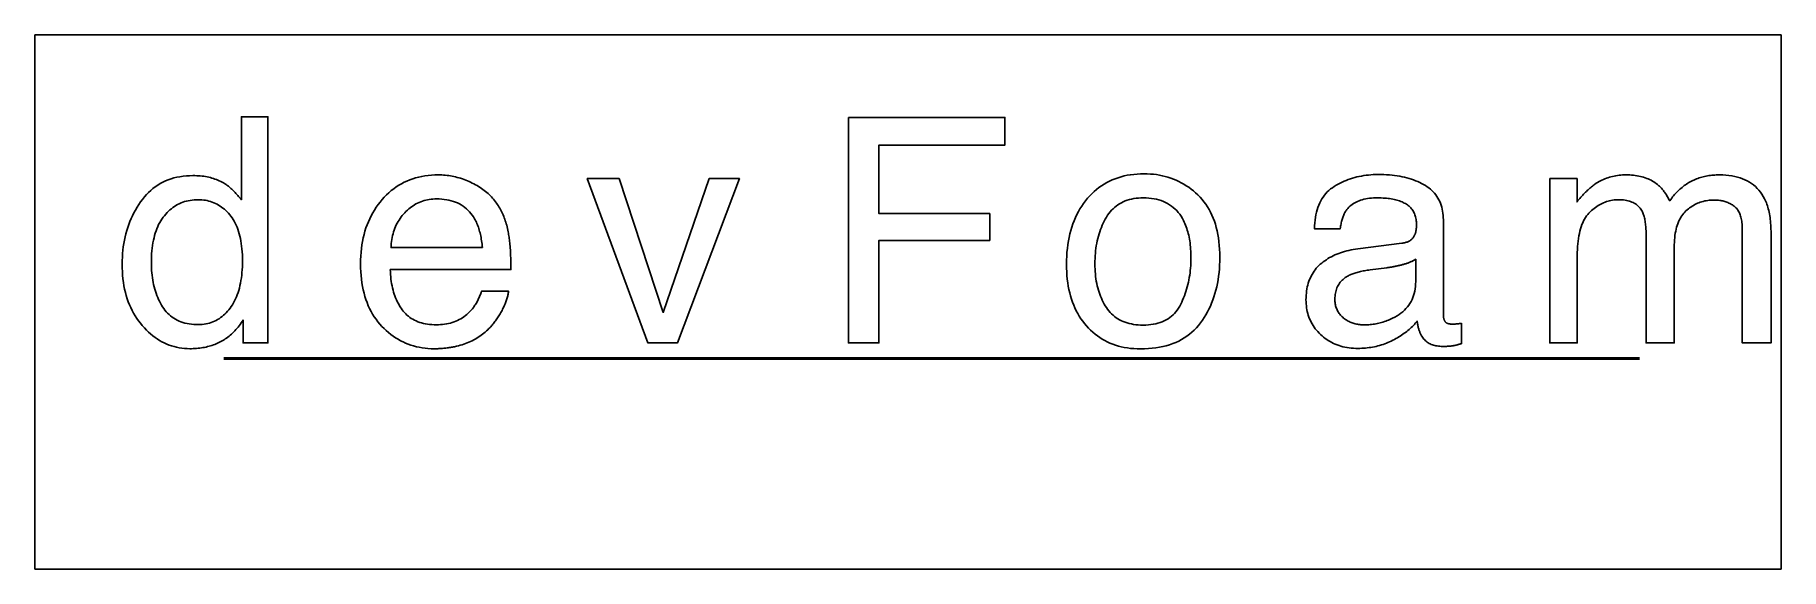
# Model space of a CAD drawing. Header units: metres. Extents: x 25 to 580, y 25 to 195.
import ezdxf

# ---------------------------------------------------------------- set-up
doc = ezdxf.new("R2010")
doc.units = ezdxf.units.M

msp = doc.modelspace()

# ---------------------------------------------------------------- linework, layer by layer
at = {"lineweight": 50}
for p, q in [((85, 92), (160, 92)), ((160, 92), (235, 92)), ((235, 92), (310, 92)), ((310, 92), (385, 92)), ((385, 92), (460, 92)), ((460, 92), (535, 92))]:
    msp.add_line(p, q, dxfattribs=at)
for points in [[(25, 25), (580, 25), (580, 195), (25, 195), (25, 25)], [(85.3, 147.68), (85.54, 147.52), (85.78, 147.36), (86.02, 147.19), (86.27, 147), (86.51, 146.81), (86.77, 146.6), (87.02, 146.38), (87.28, 146.15), (87.54, 145.91), (87.81, 145.66), (88.07, 145.4), (88.34, 145.13), (88.62, 144.84), (88.9, 144.55), (89.18, 144.24), (89.46, 143.93), (89.75, 143.6), (90.04, 143.26), (90.33, 142.91), (90.62, 142.55), (90.62, 168.96), (99.07, 168.96), (99.07, 96.99), (91.16, 96.99), (91.16, 104.27), (90.85, 103.79), (90.54, 103.33), (90.21, 102.88), (89.89, 102.44), (89.55, 102.02), (89.22, 101.61), (88.87, 101.21), (88.52, 100.83), (88.17, 100.46), (87.81, 100.1), (87.44, 99.76), (87.07, 99.43), (86.69, 99.12), (86.31, 98.82), (85.92, 98.53), (85.52, 98.25), (85.12, 97.99), (84.72, 97.74), (84.3, 97.51), (83.89, 97.29), (83.46, 97.08), (83.03, 96.88), (82.6, 96.69), (82.16, 96.51), (81.71, 96.35), (81.26, 96.19), (80.8, 96.04), (80.33, 95.91), (79.86, 95.79), (79.38, 95.67), (78.9, 95.57), (78.41, 95.48), (77.91, 95.4), (77.41, 95.33), (76.9, 95.27), (76.39, 95.22), (75.87, 95.19), (75.34, 95.16), (74.81, 95.14), (74.27, 95.14), (73.4, 95.16), (72.54, 95.21), (71.7, 95.3), (70.87, 95.43), (70.04, 95.6), (69.23, 95.8), (68.44, 96.04), (67.65, 96.31), (66.88, 96.62), (66.11, 96.97), (65.36, 97.36), (64.62, 97.78), (63.9, 98.24), (63.18, 98.74), (62.48, 99.27), (61.78, 99.84), (61.1, 100.45), (60.43, 101.09), (59.78, 101.77), (59.13, 102.49), (58.51, 103.23), (57.92, 104), (57.36, 104.8), (56.83, 105.62), (56.33, 106.46), (55.87, 107.33), (55.44, 108.22), (55.04, 109.14), (54.67, 110.08), (54.33, 111.05), (54.03, 112.04), (53.76, 113.05), (53.52, 114.09), (53.31, 115.15), (53.13, 116.24), (52.99, 117.35), (52.88, 118.49), (52.8, 119.65), (52.75, 120.83), (52.73, 122.04), (52.75, 123.18), (52.79, 124.3), (52.87, 125.4), (52.97, 126.49), (53.1, 127.56), (53.26, 128.62), (53.45, 129.67), (53.67, 130.69), (53.92, 131.71), (54.19, 132.7), (54.5, 133.69), (54.83, 134.65), (55.2, 135.61), (55.59, 136.54), (56.02, 137.46), (56.47, 138.37), (56.95, 139.26), (57.46, 140.14), (58, 141), (58.57, 141.84), (59.17, 142.66), (59.79, 143.43), (60.43, 144.16), (61.1, 144.86), (61.8, 145.5), (62.52, 146.11), (63.27, 146.68), (64.04, 147.2), (64.83, 147.68), (65.66, 148.12), (66.5, 148.52), (67.37, 148.88), (68.27, 149.19), (69.19, 149.46), (70.14, 149.69), (71.11, 149.88), (72.1, 150.03), (73.13, 150.13), (74.17, 150.19), (75.24, 150.21), (75.84, 150.21), (76.43, 150.19), (77, 150.16), (77.57, 150.11), (78.12, 150.06), (78.67, 149.99), (79.21, 149.9), (79.74, 149.81), (80.25, 149.7), (80.76, 149.58), (81.26, 149.45), (81.75, 149.3), (82.23, 149.14), (82.7, 148.97), (83.15, 148.79), (83.6, 148.59), (84.04, 148.38), (84.47, 148.16), (84.89, 147.92), (85.3, 147.68), (85.3, 147.68)], [(283.54, 168.72), (333.3, 168.72), (333.3, 159.93), (293.26, 159.93), (293.26, 138.15), (328.47, 138.15), (328.47, 129.61), (293.26, 129.61), (293.26, 96.99), (283.54, 96.99), (283.54, 168.72)], [(171.97, 141.08), (172.23, 140.69), (172.48, 140.28), (172.72, 139.87), (172.96, 139.45), (173.18, 139.02), (173.4, 138.59), (173.6, 138.15), (173.8, 137.71), (173.99, 137.26), (174.17, 136.8), (174.34, 136.33), (174.5, 135.86), (174.66, 135.39), (174.8, 134.9), (174.94, 134.41), (175.07, 133.91), (175.19, 133.41), (175.29, 132.9), (175.4, 132.38), (175.49, 131.86), (175.56, 131.48), (175.64, 131.09), (175.71, 130.67), (175.77, 130.24), (175.83, 129.78), (175.89, 129.3), (175.94, 128.8), (175.99, 128.28), (176.03, 127.73), (176.07, 127.17), (176.11, 126.58), (176.14, 125.97), (176.17, 125.34), (176.2, 124.69), (176.22, 124.02), (176.24, 123.32), (176.25, 122.61), (176.26, 121.87), (176.27, 121.11), (176.27, 120.33), (137.94, 120.33), (137.97, 119.54), (138.02, 118.77), (138.09, 118.02), (138.17, 117.27), (138.27, 116.55), (138.38, 115.84), (138.51, 115.15), (138.66, 114.47), (138.82, 113.81), (139, 113.16), (139.2, 112.53), (139.41, 111.92), (139.64, 111.32), (139.88, 110.73), (140.15, 110.17), (140.42, 109.61), (140.72, 109.08), (141.03, 108.56), (141.36, 108.05), (141.7, 107.56), (142.06, 107.09), (142.44, 106.65), (142.84, 106.23), (143.26, 105.83), (143.7, 105.46), (144.16, 105.11), (144.63, 104.79), (145.13, 104.49), (145.64, 104.21), (146.18, 103.96), (146.73, 103.73), (147.31, 103.52), (147.9, 103.34), (148.51, 103.19), (149.14, 103.05), (149.79, 102.95), (150.46, 102.86), (151.15, 102.8), (151.86, 102.77), (152.59, 102.75), (153.27, 102.77), (153.94, 102.8), (154.59, 102.86), (155.23, 102.94), (155.86, 103.04), (156.47, 103.16), (157.07, 103.31), (157.65, 103.48), (158.22, 103.67), (158.78, 103.89), (159.32, 104.13), (159.85, 104.39), (160.36, 104.67), (160.86, 104.98), (161.35, 105.31), (161.82, 105.66), (162.28, 106.03), (162.73, 106.43), (163.16, 106.85), (163.57, 107.29), (163.81, 107.56), (164.03, 107.83), (164.25, 108.1), (164.46, 108.38), (164.66, 108.67), (164.86, 108.95), (165.05, 109.24), (165.23, 109.54), (165.41, 109.84), (165.58, 110.14), (165.74, 110.45), (165.89, 110.76), (166.04, 111.07), (166.19, 111.39), (166.32, 111.72), (166.45, 112.04), (166.57, 112.38), (166.69, 112.71), (166.79, 113.05), (166.89, 113.4), (175.54, 113.4), (175.5, 113.11), (175.45, 112.82), (175.4, 112.52), (175.34, 112.22), (175.27, 111.92), (175.19, 111.61), (175.1, 111.3), (175.01, 110.99), (174.91, 110.67), (174.8, 110.35), (174.68, 110.03), (174.56, 109.7), (174.42, 109.37), (174.28, 109.04), (174.13, 108.71), (173.97, 108.37), (173.81, 108.02), (173.64, 107.68), (173.46, 107.33), (173.27, 106.98), (173.07, 106.63), (172.88, 106.28), (172.68, 105.94), (172.48, 105.61), (172.27, 105.29), (172.07, 104.97), (171.86, 104.66), (171.65, 104.35), (171.44, 104.05), (171.22, 103.76), (171, 103.47), (170.79, 103.2), (170.56, 102.92), (170.34, 102.66), (170.11, 102.4), (169.88, 102.14), (169.65, 101.89), (169.42, 101.65), (169.18, 101.42), (168.95, 101.19), (168.54, 100.81), (168.13, 100.44), (167.7, 100.08), (167.27, 99.73), (166.82, 99.4), (166.37, 99.08), (165.91, 98.77), (165.44, 98.47), (164.96, 98.19), (164.47, 97.92), (163.96, 97.66), (163.46, 97.42), (162.94, 97.19), (162.41, 96.97), (161.87, 96.76), (161.32, 96.57), (160.76, 96.39), (160.2, 96.22), (159.62, 96.06), (159.03, 95.92), (158.71, 95.84), (158.39, 95.77), (158.06, 95.7), (157.73, 95.64), (157.39, 95.58), (157.05, 95.52), (156.71, 95.47), (156.36, 95.42), (156.01, 95.37), (155.65, 95.33), (155.29, 95.29), (154.93, 95.26), (154.56, 95.23), (154.18, 95.21), (153.81, 95.19), (153.42, 95.17), (153.04, 95.15), (152.65, 95.14), (152.25, 95.14), (151.86, 95.14), (150.89, 95.15), (149.93, 95.21), (148.99, 95.3), (148.07, 95.42), (147.16, 95.58), (146.26, 95.78), (145.38, 96.01), (144.52, 96.27), (143.67, 96.58), (142.83, 96.91), (142.01, 97.29), (141.21, 97.69), (140.42, 98.14), (139.64, 98.62), (138.88, 99.13), (138.14, 99.68), (137.41, 100.27), (136.69, 100.89), (135.99, 101.55), (135.3, 102.24), (134.64, 102.97), (134.01, 103.72), (133.42, 104.5), (132.86, 105.31), (132.33, 106.15), (131.84, 107.02), (131.38, 107.91), (130.96, 108.83), (130.57, 109.79), (130.21, 110.77), (129.89, 111.78), (129.6, 112.81), (129.35, 113.88), (129.13, 114.97), (128.94, 116.1), (128.79, 117.25), (128.67, 118.43), (128.58, 119.64), (128.53, 120.87), (128.52, 122.14), (128.53, 123.39), (128.58, 124.61), (128.67, 125.81), (128.79, 126.99), (128.94, 128.14), (129.13, 129.27), (129.35, 130.38), (129.61, 131.46), (129.9, 132.52), (130.22, 133.55), (130.58, 134.56), (130.98, 135.55), (131.4, 136.51), (131.87, 137.45), (132.36, 138.37), (132.89, 139.26), (133.45, 140.13), (134.05, 140.98), (134.69, 141.8), (135.35, 142.6), (136.05, 143.36), (136.76, 144.09), (137.5, 144.78), (138.25, 145.43), (139.03, 146.04), (139.83, 146.61), (140.65, 147.14), (141.49, 147.63), (142.35, 148.08), (143.24, 148.49), (144.14, 148.87), (145.07, 149.2), (146.01, 149.5), (146.98, 149.75), (147.97, 149.97), (148.98, 150.14), (150.01, 150.28), (151.06, 150.38), (152.13, 150.44), (153.22, 150.46), (153.78, 150.45), (154.33, 150.43), (154.88, 150.4), (155.44, 150.35), (155.98, 150.3), (156.53, 150.22), (157.08, 150.14), (157.62, 150.04), (158.16, 149.93), (158.7, 149.81), (159.24, 149.67), (159.78, 149.52), (160.31, 149.36), (160.85, 149.18), (161.38, 148.99), (161.91, 148.79), (162.44, 148.57), (162.97, 148.34), (163.49, 148.1), (164.01, 147.85), (164.53, 147.58), (165.03, 147.31), (165.53, 147.03), (166, 146.74), (166.47, 146.44), (166.92, 146.14), (167.37, 145.83), (167.79, 145.51), (168.21, 145.18), (168.62, 144.85), (169.01, 144.51), (169.39, 144.16), (169.75, 143.8), (170.11, 143.44), (170.45, 143.06), (170.78, 142.68), (171.1, 142.29), (171.4, 141.9), (171.69, 141.5), (171.97, 141.08), (171.97, 141.08)], [(401.61, 124.24), (401.6, 122.98), (401.55, 121.75), (401.47, 120.54), (401.37, 119.36), (401.23, 118.19), (401.06, 117.05), (400.86, 115.92), (400.63, 114.82), (400.37, 113.75), (400.07, 112.69), (399.75, 111.66), (399.4, 110.64), (399.01, 109.65), (398.6, 108.69), (398.15, 107.74), (397.67, 106.82), (397.17, 105.91), (396.63, 105.03), (396.06, 104.18), (395.46, 103.34), (394.83, 102.54), (394.16, 101.77), (393.46, 101.05), (392.73, 100.37), (391.96, 99.73), (391.16, 99.13), (390.32, 98.57), (389.45, 98.06), (388.55, 97.58), (387.61, 97.15), (386.64, 96.76), (385.63, 96.41), (384.59, 96.1), (383.52, 95.83), (382.41, 95.6), (381.27, 95.42), (380.1, 95.27), (378.89, 95.17), (377.64, 95.11), (376.37, 95.09), (375.3, 95.11), (374.25, 95.16), (373.23, 95.25), (372.23, 95.38), (371.25, 95.54), (370.29, 95.74), (369.36, 95.98), (368.45, 96.26), (367.56, 96.57), (366.69, 96.91), (365.84, 97.3), (365.02, 97.72), (364.22, 98.17), (363.44, 98.66), (362.68, 99.19), (361.95, 99.76), (361.23, 100.36), (360.54, 101), (359.87, 101.68), (359.23, 102.39), (358.61, 103.13), (358.02, 103.9), (357.47, 104.69), (356.94, 105.51), (356.45, 106.35), (355.99, 107.22), (355.56, 108.11), (355.17, 109.03), (354.8, 109.97), (354.47, 110.94), (354.17, 111.93), (353.9, 112.95), (353.66, 113.99), (353.45, 115.06), (353.28, 116.15), (353.13, 117.27), (353.02, 118.41), (352.94, 119.58), (352.9, 120.77), (352.88, 121.99), (352.9, 123.3), (352.95, 124.58), (353.03, 125.83), (353.15, 127.05), (353.3, 128.25), (353.48, 129.42), (353.7, 130.56), (353.95, 131.68), (354.24, 132.77), (354.55, 133.83), (354.9, 134.87), (355.29, 135.88), (355.71, 136.86), (356.16, 137.82), (356.64, 138.75), (357.16, 139.65), (357.71, 140.52), (358.3, 141.37), (358.92, 142.19), (359.57, 142.99), (360.25, 143.75), (360.95, 144.47), (361.68, 145.16), (362.43, 145.8), (363.2, 146.41), (364, 146.97), (364.82, 147.5), (365.66, 147.99), (366.52, 148.44), (367.41, 148.85), (368.32, 149.22), (369.25, 149.55), (370.21, 149.84), (371.18, 150.1), (372.19, 150.31), (373.21, 150.49), (374.26, 150.62), (375.33, 150.72), (376.42, 150.78), (377.54, 150.8), (378.54, 150.78), (379.53, 150.73), (380.5, 150.65), (381.46, 150.53), (382.4, 150.38), (383.32, 150.19), (384.23, 149.98), (385.12, 149.72), (386, 149.44), (386.87, 149.12), (387.71, 148.76), (388.54, 148.38), (389.36, 147.95), (390.16, 147.5), (390.94, 147.01), (391.71, 146.49), (392.46, 145.93), (393.2, 145.34), (393.92, 144.72), (394.63, 144.06), (395.31, 143.37), (395.96, 142.65), (396.57, 141.9), (397.14, 141.11), (397.68, 140.3), (398.19, 139.45), (398.66, 138.57), (399.1, 137.66), (399.5, 136.71), (399.87, 135.74), (400.2, 134.73), (400.49, 133.69), (400.76, 132.62), (400.98, 131.52), (401.17, 130.38), (401.33, 129.22), (401.45, 128.02), (401.54, 126.79), (401.59, 125.53), (401.61, 124.24), (401.61, 124.24)], [(459.47, 128.68), (459.77, 128.73), (460.06, 128.78), (460.34, 128.84), (460.6, 128.91), (460.86, 128.99), (461.11, 129.07), (461.35, 129.17), (461.57, 129.28), (461.79, 129.39), (462, 129.51), (462.2, 129.64), (462.38, 129.78), (462.56, 129.93), (462.73, 130.09), (462.89, 130.26), (463.04, 130.43), (463.17, 130.62), (463.3, 130.81), (463.42, 131.01), (463.53, 131.22), (463.58, 131.34), (463.64, 131.47), (463.69, 131.6), (463.74, 131.73), (463.78, 131.87), (463.82, 132.02), (463.86, 132.17), (463.9, 132.32), (463.93, 132.48), (463.96, 132.65), (463.99, 132.82), (464.02, 133), (464.04, 133.18), (464.06, 133.36), (464.07, 133.56), (464.09, 133.75), (464.1, 133.95), (464.11, 134.16), (464.11, 134.37), (464.11, 134.59), (464.1, 135.03), (464.08, 135.46), (464.04, 135.88), (463.98, 136.29), (463.91, 136.68), (463.82, 137.06), (463.72, 137.43), (463.6, 137.79), (463.46, 138.13), (463.31, 138.47), (463.14, 138.79), (462.96, 139.09), (462.76, 139.39), (462.54, 139.67), (462.31, 139.94), (462.06, 140.2), (461.8, 140.45), (461.52, 140.68), (461.22, 140.9), (460.91, 141.11), (460.59, 141.31), (460.25, 141.49), (459.89, 141.67), (459.52, 141.84), (459.14, 141.99), (458.75, 142.14), (458.34, 142.28), (457.91, 142.41), (457.48, 142.52), (457.03, 142.63), (456.56, 142.72), (456.08, 142.81), (455.59, 142.89), (455.08, 142.95), (454.56, 143.01), (454.03, 143.05), (453.48, 143.09), (452.92, 143.11), (452.35, 143.13), (451.76, 143.13), (451.08, 143.13), (450.42, 143.1), (449.78, 143.05), (449.16, 142.99), (448.57, 142.9), (447.99, 142.8), (447.43, 142.68), (446.89, 142.54), (446.37, 142.38), (445.87, 142.21), (445.4, 142.01), (444.94, 141.8), (444.5, 141.57), (444.08, 141.32), (443.68, 141.05), (443.3, 140.76), (442.95, 140.45), (442.61, 140.13), (442.29, 139.79), (441.99, 139.42), (441.83, 139.21), (441.68, 138.99), (441.53, 138.76), (441.39, 138.52), (441.26, 138.27), (441.13, 138.01), (441, 137.74), (440.88, 137.46), (440.77, 137.17), (440.66, 136.87), (440.56, 136.56), (440.46, 136.24), (440.37, 135.91), (440.29, 135.57), (440.21, 135.22), (440.13, 134.86), (440.06, 134.49), (440, 134.11), (439.94, 133.72), (439.89, 133.32), (431.69, 133.32), (431.73, 134.27), (431.8, 135.2), (431.89, 136.09), (432.02, 136.95), (432.17, 137.79), (432.36, 138.59), (432.57, 139.37), (432.81, 140.11), (433.08, 140.83), (433.38, 141.52), (433.71, 142.18), (434.07, 142.8), (434.45, 143.4), (434.87, 143.97), (435.31, 144.51), (435.78, 145.02), (436.28, 145.5), (436.82, 145.96), (437.38, 146.38), (437.96, 146.77), (438.57, 147.14), (439.19, 147.49), (439.82, 147.82), (440.45, 148.13), (441.1, 148.43), (441.76, 148.7), (442.42, 148.96), (443.1, 149.19), (443.78, 149.41), (444.48, 149.61), (445.18, 149.79), (445.89, 149.95), (446.62, 150.09), (447.35, 150.22), (448.09, 150.32), (448.85, 150.41), (449.61, 150.47), (450.38, 150.52), (451.16, 150.55), (451.95, 150.56), (452.87, 150.55), (453.76, 150.52), (454.64, 150.48), (455.51, 150.42), (456.35, 150.34), (457.18, 150.24), (457.99, 150.13), (458.78, 149.99), (459.56, 149.84), (460.31, 149.68), (461.06, 149.49), (461.78, 149.29), (462.49, 149.07), (463.17, 148.83), (463.85, 148.58), (464.5, 148.31), (465.14, 148.02), (465.76, 147.71), (466.36, 147.38), (466.94, 147.04), (467.5, 146.68), (468.03, 146.3), (468.53, 145.9), (469, 145.48), (469.44, 145.04), (469.86, 144.58), (470.24, 144.1), (470.6, 143.6), (470.93, 143.09), (471.23, 142.55), (471.5, 141.99), (471.74, 141.42), (471.96, 140.82), (472.14, 140.21), (472.3, 139.57), (472.43, 138.92), (472.53, 138.24), (472.6, 137.55), (472.64, 136.84), (472.66, 136.1), (472.66, 105.98), (472.66, 105.84), (472.66, 105.71), (472.67, 105.58), (472.68, 105.45), (472.69, 105.33), (472.71, 105.2), (472.73, 105.09), (472.75, 104.97), (472.77, 104.85), (472.8, 104.74), (472.83, 104.64), (472.86, 104.53), (472.89, 104.43), (472.93, 104.33), (472.97, 104.23), (473.02, 104.13), (473.06, 104.04), (473.11, 103.95), (473.16, 103.86), (473.22, 103.78), (473.28, 103.7), (473.34, 103.62), (473.41, 103.55), (473.49, 103.48), (473.58, 103.42), (473.67, 103.36), (473.76, 103.3), (473.87, 103.25), (473.98, 103.2), (474.09, 103.16), (474.21, 103.12), (474.34, 103.08), (474.47, 103.05), (474.61, 103.02), (474.76, 103), (474.91, 102.98), (475.07, 102.97), (475.24, 102.96), (475.41, 102.95), (475.59, 102.95), (475.64, 102.95), (475.7, 102.95), (475.77, 102.95), (475.83, 102.95), (475.89, 102.95), (475.95, 102.96), (476.01, 102.96), (476.08, 102.96), (476.14, 102.96), (476.21, 102.97), (476.27, 102.97), (476.34, 102.98), (476.41, 102.98), (476.48, 102.99), (476.55, 102.99), (476.62, 103), (476.69, 103), (476.76, 103.01), (476.83, 103.02), (476.9, 103.02), (476.98, 103.03), (477.05, 103.04), (477.13, 103.05), (477.2, 103.05), (477.28, 103.06), (477.35, 103.07), (477.43, 103.08), (477.51, 103.09), (477.58, 103.1), (477.66, 103.11), (477.74, 103.13), (477.82, 103.14), (477.9, 103.15), (477.98, 103.16), (478.06, 103.17), (478.14, 103.19), (478.22, 103.2), (478.3, 103.21), (478.38, 103.23), (478.47, 103.24), (478.47, 96.75), (478.26, 96.69), (478.07, 96.64), (477.87, 96.58), (477.69, 96.53), (477.5, 96.48), (477.32, 96.44), (477.15, 96.39), (476.98, 96.35), (476.82, 96.31), (476.66, 96.27), (476.51, 96.24), (476.36, 96.2), (476.21, 96.17), (476.07, 96.14), (475.94, 96.12), (475.81, 96.09), (475.69, 96.07), (475.57, 96.05), (475.45, 96.03), (475.34, 96.02), (475.23, 96), (475.12, 95.99), (475, 95.97), (474.88, 95.96), (474.76, 95.95), (474.63, 95.94), (474.49, 95.93), (474.36, 95.92), (474.22, 95.91), (474.07, 95.91), (473.92, 95.9), (473.77, 95.89), (473.62, 95.89), (473.46, 95.88), (473.29, 95.88), (473.12, 95.88), (472.95, 95.87), (472.78, 95.87), (472.6, 95.87), (472.41, 95.87), (471.96, 95.88), (471.53, 95.9), (471.11, 95.94), (470.7, 96), (470.3, 96.07), (469.91, 96.16), (469.54, 96.26), (469.18, 96.38), (468.83, 96.52), (468.49, 96.67), (468.17, 96.84), (467.86, 97.03), (467.56, 97.23), (467.27, 97.45), (467, 97.68), (466.74, 97.93), (466.49, 98.2), (466.26, 98.48), (466.03, 98.78), (465.82, 99.09), (465.71, 99.27), (465.61, 99.45), (465.51, 99.64), (465.42, 99.83), (465.32, 100.03), (465.23, 100.24), (465.15, 100.46), (465.06, 100.69), (464.98, 100.92), (464.9, 101.15), (464.83, 101.4), (464.76, 101.65), (464.69, 101.91), (464.63, 102.18), (464.57, 102.45), (464.51, 102.73), (464.45, 103.02), (464.4, 103.31), (464.35, 103.62), (464.31, 103.93), (464.03, 103.58), (463.75, 103.23), (463.45, 102.89), (463.14, 102.56), (462.82, 102.23), (462.48, 101.9), (462.14, 101.58), (461.78, 101.26), (461.42, 100.95), (461.04, 100.64), (460.64, 100.34), (460.24, 100.04), (459.83, 99.75), (459.4, 99.46), (458.96, 99.17), (458.51, 98.89), (458.05, 98.62), (457.57, 98.35), (457.09, 98.08), (456.59, 97.82), (456.09, 97.57), (455.58, 97.33), (455.06, 97.1), (454.54, 96.89), (454.01, 96.69), (453.48, 96.5), (452.95, 96.33), (452.4, 96.17), (451.86, 96.02), (451.31, 95.88), (450.75, 95.76), (450.19, 95.65), (449.62, 95.55), (449.05, 95.47), (448.47, 95.4), (447.89, 95.34), (447.3, 95.29), (446.71, 95.26), (446.11, 95.24), (445.51, 95.23), (444.79, 95.25), (444.08, 95.28), (443.39, 95.33), (442.7, 95.41), (442.04, 95.51), (441.38, 95.63), (440.74, 95.78), (440.11, 95.94), (439.5, 96.13), (438.9, 96.34), (438.31, 96.57), (437.74, 96.83), (437.17, 97.1), (436.63, 97.4), (436.09, 97.72), (435.57, 98.06), (435.06, 98.43), (434.57, 98.81), (434.09, 99.22), (433.62, 99.65), (433.17, 100.1), (432.74, 100.56), (432.34, 101.03), (431.96, 101.51), (431.6, 102), (431.26, 102.5), (430.95, 103.02), (430.67, 103.54), (430.4, 104.08), (430.16, 104.63), (429.94, 105.19), (429.74, 105.76), (429.57, 106.34), (429.42, 106.93), (429.29, 107.53), (429.19, 108.15), (429.11, 108.77), (429.05, 109.41), (429.02, 110.05), (429, 110.71), (429.02, 111.43), (429.05, 112.14), (429.11, 112.82), (429.19, 113.49), (429.29, 114.15), (429.41, 114.78), (429.56, 115.4), (429.73, 116.01), (429.92, 116.6), (430.14, 117.17), (430.38, 117.73), (430.64, 118.27), (430.92, 118.79), (431.23, 119.3), (431.56, 119.79), (431.91, 120.26), (432.28, 120.72), (432.68, 121.16), (433.1, 121.58), (433.54, 121.99), (434.01, 122.38), (434.48, 122.76), (434.97, 123.12), (435.47, 123.47), (435.99, 123.8), (436.52, 124.12), (437.07, 124.42), (437.63, 124.7), (438.21, 124.97), (438.79, 125.23), (439.4, 125.47), (440.01, 125.69), (440.64, 125.9), (441.29, 126.09), (441.95, 126.27), (442.62, 126.43), (443.31, 126.58), (444.01, 126.71), (444.73, 126.82), (445.46, 126.92), (459.47, 128.68)], [(506.45, 149.29), (515.14, 149.29), (515.14, 141.87), (515.45, 142.25), (515.76, 142.62), (516.06, 142.98), (516.36, 143.32), (516.66, 143.66), (516.96, 143.99), (517.25, 144.31), (517.54, 144.62), (517.83, 144.91), (518.12, 145.2), (518.4, 145.47), (518.68, 145.74), (518.95, 145.99), (519.22, 146.24), (519.49, 146.47), (519.76, 146.69), (520.03, 146.91), (520.29, 147.11), (520.55, 147.3), (520.8, 147.48), (521.24, 147.77), (521.68, 148.05), (522.13, 148.31), (522.59, 148.55), (523.05, 148.78), (523.51, 149), (523.99, 149.2), (524.46, 149.39), (524.95, 149.56), (525.44, 149.71), (525.94, 149.86), (526.44, 149.98), (526.95, 150.09), (527.46, 150.19), (527.98, 150.27), (528.5, 150.34), (529.04, 150.39), (529.57, 150.43), (530.12, 150.45), (530.66, 150.46), (531.28, 150.45), (531.89, 150.43), (532.48, 150.39), (533.07, 150.34), (533.64, 150.27), (534.19, 150.18), (534.74, 150.08), (535.27, 149.97), (535.79, 149.84), (536.3, 149.69), (536.8, 149.53), (537.29, 149.35), (537.76, 149.16), (538.22, 148.95), (538.67, 148.73), (539.1, 148.49), (539.53, 148.24), (539.94, 147.97), (540.34, 147.68), (540.72, 147.38), (540.94, 147.2), (541.15, 147.01), (541.36, 146.82), (541.57, 146.61), (541.77, 146.4), (541.98, 146.18), (542.18, 145.95), (542.38, 145.71), (542.58, 145.46), (542.77, 145.21), (542.97, 144.95), (543.16, 144.68), (543.35, 144.4), (543.54, 144.11), (543.73, 143.81), (543.91, 143.51), (544.09, 143.2), (544.27, 142.87), (544.45, 142.54), (544.63, 142.21), (544.92, 142.62), (545.23, 143.03), (545.53, 143.42), (545.84, 143.8), (546.16, 144.17), (546.48, 144.53), (546.81, 144.88), (547.14, 145.22), (547.47, 145.55), (547.81, 145.86), (548.16, 146.17), (548.51, 146.46), (548.87, 146.75), (549.23, 147.02), (549.6, 147.28), (549.97, 147.54), (550.35, 147.78), (550.73, 148.01), (551.12, 148.22), (551.51, 148.43), (551.91, 148.63), (552.31, 148.82), (552.72, 148.99), (553.13, 149.16), (553.55, 149.32), (553.97, 149.47), (554.4, 149.6), (554.83, 149.73), (555.27, 149.85), (555.71, 149.95), (556.16, 150.05), (556.61, 150.13), (557.07, 150.21), (557.53, 150.28), (558, 150.33), (558.47, 150.38), (558.94, 150.41), (559.42, 150.44), (559.91, 150.45), (560.4, 150.46), (561.44, 150.44), (562.44, 150.38), (563.41, 150.29), (564.35, 150.15), (565.25, 149.98), (566.12, 149.77), (566.96, 149.53), (567.76, 149.24), (568.53, 148.92), (569.26, 148.55), (569.96, 148.15), (570.63, 147.72), (571.26, 147.24), (571.86, 146.73), (572.43, 146.17), (572.96, 145.58), (573.46, 144.96), (573.93, 144.29), (574.36, 143.58), (574.76, 142.84), (574.96, 142.42), (575.15, 141.99), (575.32, 141.55), (575.49, 141.09), (575.65, 140.61), (575.8, 140.13), (575.94, 139.62), (576.07, 139.11), (576.19, 138.58), (576.29, 138.03), (576.39, 137.47), (576.48, 136.9), (576.56, 136.31), (576.62, 135.71), (576.68, 135.1), (576.72, 134.47), (576.76, 133.82), (576.79, 133.17), (576.8, 132.49), (576.81, 131.81), (576.81, 96.99), (567.68, 96.99), (567.68, 133.32), (567.67, 133.83), (567.65, 134.33), (567.62, 134.81), (567.57, 135.28), (567.51, 135.73), (567.44, 136.16), (567.36, 136.58), (567.26, 136.98), (567.15, 137.36), (567.02, 137.73), (566.89, 138.08), (566.74, 138.41), (566.57, 138.73), (566.4, 139.03), (566.21, 139.32), (566, 139.59), (565.79, 139.84), (565.56, 140.07), (565.32, 140.29), (565.06, 140.5), (564.8, 140.69), (564.53, 140.87), (564.25, 141.04), (563.97, 141.2), (563.69, 141.35), (563.39, 141.49), (563.09, 141.63), (562.79, 141.75), (562.48, 141.86), (562.16, 141.96), (561.84, 142.06), (561.52, 142.14), (561.18, 142.21), (560.84, 142.28), (560.5, 142.33), (560.15, 142.37), (559.79, 142.41), (559.43, 142.43), (559.06, 142.45), (558.69, 142.45), (558.18, 142.44), (557.67, 142.42), (557.17, 142.37), (556.68, 142.31), (556.19, 142.23), (555.72, 142.14), (555.24, 142.03), (554.78, 141.9), (554.32, 141.75), (553.88, 141.58), (553.43, 141.4), (553, 141.2), (552.57, 140.99), (552.15, 140.75), (551.74, 140.5), (551.33, 140.23), (550.93, 139.95), (550.54, 139.64), (550.16, 139.32), (549.78, 138.98), (549.42, 138.63), (549.07, 138.24), (548.74, 137.84), (548.44, 137.41), (548.15, 136.96), (547.88, 136.49), (547.62, 135.99), (547.39, 135.47), (547.17, 134.92), (546.98, 134.36), (546.8, 133.77), (546.64, 133.15), (546.5, 132.52), (546.38, 131.86), (546.28, 131.17), (546.19, 130.47), (546.13, 129.74), (546.08, 128.99), (546.05, 128.21), (546.04, 127.41), (546.04, 96.99), (537.11, 96.99), (537.11, 131.12), (537.11, 131.65), (537.1, 132.16), (537.08, 132.65), (537.06, 133.14), (537.03, 133.6), (537, 134.06), (536.95, 134.5), (536.91, 134.92), (536.85, 135.33), (536.79, 135.73), (536.73, 136.11), (536.65, 136.47), (536.57, 136.82), (536.49, 137.16), (536.4, 137.49), (536.3, 137.79), (536.19, 138.09), (536.08, 138.37), (535.96, 138.64), (535.84, 138.89), (535.63, 139.24), (535.4, 139.58), (535.16, 139.9), (534.9, 140.21), (534.62, 140.49), (534.33, 140.75), (534.01, 141), (533.68, 141.23), (533.34, 141.44), (532.97, 141.63), (532.59, 141.81), (532.19, 141.96), (531.77, 142.1), (531.34, 142.22), (530.89, 142.32), (530.42, 142.4), (529.93, 142.47), (529.43, 142.51), (528.91, 142.54), (528.37, 142.55), (527.87, 142.54), (527.38, 142.51), (526.9, 142.46), (526.41, 142.39), (525.94, 142.31), (525.46, 142.2), (524.99, 142.08), (524.53, 141.93), (524.07, 141.77), (523.61, 141.58), (523.16, 141.38), (522.72, 141.16), (522.28, 140.92), (521.84, 140.66), (521.41, 140.38), (520.98, 140.08), (520.55, 139.76), (520.14, 139.42), (519.72, 139.07), (519.31, 138.69), (518.91, 138.29), (518.54, 137.86), (518.18, 137.39), (517.84, 136.9), (517.53, 136.37), (517.23, 135.81), (516.96, 135.23), (516.7, 134.61), (516.47, 133.95), (516.25, 133.27), (516.06, 132.56), (515.89, 131.81), (515.73, 131.04), (515.6, 130.23), (515.49, 129.39), (515.4, 128.52), (515.33, 127.62), (515.28, 126.69), (515.24, 125.72), (515.23, 124.73), (515.23, 96.99), (506.45, 96.99), (506.45, 149.29)], [(210.74, 149.29), (224.71, 106.71), (239.31, 149.29), (248.93, 149.29), (229.2, 96.99), (219.82, 96.99), (200.54, 149.29), (210.74, 149.29)], [(77, 102.8), (77.61, 102.82), (78.2, 102.86), (78.78, 102.92), (79.36, 103.01), (79.92, 103.13), (80.47, 103.28), (81.01, 103.45), (81.54, 103.64), (82.06, 103.87), (82.56, 104.11), (83.06, 104.39), (83.54, 104.69), (84.02, 105.02), (84.48, 105.37), (84.93, 105.76), (85.38, 106.16), (85.81, 106.6), (86.23, 107.05), (86.64, 107.54), (87.04, 108.05), (87.42, 108.59), (87.78, 109.15), (88.13, 109.73), (88.45, 110.33), (88.76, 110.96), (89.04, 111.61), (89.31, 112.29), (89.55, 112.98), (89.78, 113.7), (89.98, 114.44), (90.17, 115.21), (90.34, 115.99), (90.49, 116.8), (90.61, 117.64), (90.72, 118.49), (90.81, 119.37), (90.88, 120.27), (90.93, 121.2), (90.96, 122.15), (90.97, 123.12), (90.96, 124.09), (90.93, 125.05), (90.88, 125.97), (90.8, 126.87), (90.71, 127.75), (90.6, 128.6), (90.47, 129.42), (90.32, 130.22), (90.15, 130.99), (89.95, 131.74), (89.74, 132.46), (89.51, 133.16), (89.25, 133.82), (88.98, 134.47), (88.69, 135.09), (88.37, 135.68), (88.04, 136.24), (87.68, 136.78), (87.31, 137.3), (86.91, 137.79), (86.5, 138.25), (86.08, 138.69), (85.66, 139.11), (85.22, 139.5), (84.77, 139.87), (84.31, 140.22), (83.84, 140.54), (83.37, 140.83), (82.88, 141.11), (82.39, 141.36), (81.88, 141.58), (81.37, 141.79), (80.84, 141.97), (80.31, 142.12), (79.76, 142.25), (79.21, 142.36), (78.65, 142.44), (78.08, 142.5), (77.5, 142.54), (76.9, 142.55), (76.25, 142.54), (75.6, 142.5), (74.97, 142.43), (74.35, 142.35), (73.74, 142.23), (73.15, 142.09), (72.56, 141.93), (71.99, 141.74), (71.44, 141.52), (70.89, 141.28), (70.36, 141.01), (69.84, 140.72), (69.33, 140.4), (68.84, 140.06), (68.36, 139.69), (67.89, 139.3), (67.43, 138.88), (66.99, 138.44), (66.56, 137.97), (66.14, 137.47), (65.74, 136.95), (65.35, 136.41), (64.99, 135.84), (64.65, 135.25), (64.33, 134.63), (64.03, 133.99), (63.75, 133.33), (63.5, 132.64), (63.26, 131.93), (63.04, 131.2), (62.85, 130.44), (62.67, 129.65), (62.52, 128.85), (62.38, 128.02), (62.27, 127.16), (62.18, 126.28), (62.1, 125.38), (62.05, 124.45), (62.02, 123.5), (62.01, 122.53), (62.02, 121.7), (62.05, 120.88), (62.09, 120.07), (62.15, 119.28), (62.23, 118.5), (62.33, 117.74), (62.45, 116.99), (62.58, 116.25), (62.73, 115.52), (62.9, 114.81), (63.09, 114.12), (63.29, 113.44), (63.52, 112.77), (63.76, 112.11), (64.02, 111.47), (64.29, 110.84), (64.59, 110.23), (64.9, 109.63), (65.23, 109.04), (65.58, 108.47), (65.94, 107.91), (66.33, 107.39), (66.74, 106.9), (67.17, 106.43), (67.63, 105.99), (68.1, 105.58), (68.6, 105.2), (69.12, 104.84), (69.65, 104.52), (70.21, 104.22), (70.8, 103.95), (71.4, 103.71), (72.03, 103.5), (72.67, 103.31), (73.34, 103.16), (74.03, 103.03), (74.74, 102.93), (75.47, 102.86), (76.23, 102.82), (77, 102.8), (77, 102.8)], [(167.24, 127.31), (167.18, 127.88), (167.11, 128.43), (167.04, 128.98), (166.96, 129.51), (166.88, 130.03), (166.79, 130.54), (166.69, 131.03), (166.58, 131.52), (166.47, 131.99), (166.35, 132.45), (166.22, 132.9), (166.08, 133.34), (165.94, 133.77), (165.79, 134.19), (165.63, 134.59), (165.47, 134.99), (165.3, 135.37), (165.12, 135.74), (164.94, 136.1), (164.75, 136.45), (164.37, 137.06), (163.98, 137.65), (163.55, 138.21), (163.11, 138.73), (162.64, 139.22), (162.14, 139.68), (161.62, 140.11), (161.08, 140.51), (160.52, 140.87), (159.92, 141.21), (159.31, 141.51), (158.67, 141.78), (158.01, 142.02), (157.32, 142.22), (156.61, 142.4), (155.87, 142.54), (155.11, 142.65), (154.33, 142.73), (153.52, 142.78), (152.69, 142.79), (152.08, 142.78), (151.49, 142.75), (150.91, 142.69), (150.34, 142.62), (149.78, 142.52), (149.23, 142.4), (148.69, 142.26), (148.15, 142.09), (147.63, 141.91), (147.12, 141.7), (146.62, 141.47), (146.12, 141.22), (145.64, 140.95), (145.17, 140.65), (144.7, 140.33), (144.25, 140), (143.8, 139.64), (143.37, 139.25), (142.94, 138.85), (142.53, 138.42), (142.13, 137.98), (141.75, 137.53), (141.39, 137.06), (141.04, 136.58), (140.72, 136.09), (140.42, 135.59), (140.13, 135.07), (139.87, 134.55), (139.62, 134.01), (139.39, 133.46), (139.18, 132.9), (139, 132.33), (138.83, 131.74), (138.68, 131.14), (138.55, 130.54), (138.44, 129.92), (138.34, 129.28), (138.27, 128.64), (138.22, 127.98), (138.18, 127.31), (167.24, 127.31)], [(392.43, 123.99), (392.43, 124.72), (392.41, 125.43), (392.38, 126.13), (392.34, 126.81), (392.29, 127.49), (392.22, 128.14), (392.14, 128.79), (392.06, 129.42), (391.96, 130.03), (391.85, 130.63), (391.72, 131.22), (391.59, 131.8), (391.44, 132.36), (391.28, 132.91), (391.11, 133.44), (390.93, 133.96), (390.74, 134.47), (390.53, 134.96), (390.32, 135.44), (390.09, 135.91), (389.7, 136.61), (389.29, 137.28), (388.85, 137.91), (388.39, 138.51), (387.9, 139.07), (387.38, 139.59), (386.83, 140.08), (386.26, 140.53), (385.66, 140.95), (385.03, 141.33), (384.38, 141.67), (383.7, 141.98), (382.99, 142.25), (382.26, 142.48), (381.5, 142.68), (380.71, 142.85), (379.9, 142.97), (379.06, 143.06), (378.19, 143.12), (377.29, 143.13), (376.5, 143.12), (375.73, 143.07), (374.98, 143), (374.25, 142.89), (373.54, 142.75), (372.86, 142.58), (372.19, 142.38), (371.55, 142.15), (370.93, 141.89), (370.34, 141.6), (369.76, 141.27), (369.21, 140.92), (368.68, 140.54), (368.17, 140.12), (367.68, 139.67), (367.22, 139.2), (366.77, 138.69), (366.35, 138.15), (365.95, 137.58), (365.58, 136.98), (365.22, 136.36), (364.88, 135.73), (364.56, 135.08), (364.26, 134.42), (363.97, 133.75), (363.71, 133.06), (363.46, 132.36), (363.23, 131.65), (363.02, 130.93), (362.83, 130.2), (362.66, 129.45), (362.5, 128.69), (362.36, 127.91), (362.24, 127.12), (362.14, 126.33), (362.06, 125.51), (362, 124.69), (361.95, 123.85), (361.92, 123), (361.91, 122.14), (361.92, 121.31), (361.95, 120.5), (362, 119.7), (362.06, 118.91), (362.14, 118.14), (362.24, 117.38), (362.36, 116.63), (362.5, 115.9), (362.66, 115.19), (362.83, 114.48), (363.02, 113.8), (363.23, 113.12), (363.46, 112.46), (363.71, 111.81), (363.97, 111.18), (364.26, 110.56), (364.56, 109.96), (364.88, 109.36), (365.22, 108.79), (365.58, 108.22), (365.95, 107.68), (366.35, 107.17), (366.77, 106.68), (367.21, 106.22), (367.68, 105.79), (368.16, 105.38), (368.67, 105.01), (369.19, 104.66), (369.74, 104.34), (370.31, 104.05), (370.9, 103.78), (371.52, 103.55), (372.15, 103.34), (372.81, 103.16), (373.49, 103), (374.19, 102.88), (374.91, 102.78), (375.65, 102.71), (376.41, 102.67), (377.2, 102.66), (378.06, 102.67), (378.89, 102.72), (379.7, 102.81), (380.47, 102.92), (381.22, 103.07), (381.95, 103.25), (382.64, 103.47), (383.31, 103.71), (383.95, 104), (384.56, 104.31), (385.15, 104.66), (385.71, 105.04), (386.24, 105.45), (386.74, 105.9), (387.22, 106.38), (387.67, 106.89), (388.09, 107.44), (388.48, 108.02), (388.85, 108.63), (389.18, 109.27), (389.5, 109.94), (389.8, 110.61), (390.09, 111.29), (390.35, 111.98), (390.61, 112.67), (390.84, 113.38), (391.06, 114.09), (391.26, 114.8), (391.45, 115.53), (391.62, 116.26), (391.77, 117), (391.91, 117.75), (392.03, 118.5), (392.14, 119.26), (392.23, 120.03), (392.3, 120.81), (392.36, 121.6), (392.4, 122.39), (392.42, 123.19), (392.43, 123.99), (392.43, 123.99)], [(447.56, 102.71), (448.02, 102.71), (448.48, 102.73), (448.94, 102.75), (449.4, 102.79), (449.86, 102.84), (450.32, 102.9), (450.77, 102.97), (451.22, 103.05), (451.67, 103.14), (452.12, 103.24), (452.57, 103.35), (453.02, 103.48), (453.47, 103.61), (453.91, 103.76), (454.35, 103.91), (454.79, 104.08), (455.23, 104.26), (455.67, 104.45), (456.11, 104.64), (456.54, 104.85), (457.26, 105.22), (457.93, 105.61), (458.58, 106.03), (459.18, 106.46), (459.75, 106.92), (460.28, 107.4), (460.77, 107.9), (461.23, 108.43), (461.65, 108.98), (462.04, 109.55), (462.38, 110.15), (462.7, 110.77), (462.97, 111.41), (463.21, 112.07), (463.41, 112.75), (463.57, 113.46), (463.7, 114.19), (463.79, 114.95), (463.85, 115.72), (463.87, 116.52), (463.87, 123.6), (463.7, 123.5), (463.54, 123.4), (463.36, 123.3), (463.19, 123.21), (463, 123.11), (462.82, 123.02), (462.63, 122.93), (462.43, 122.84), (462.23, 122.75), (462.02, 122.66), (461.81, 122.58), (461.6, 122.5), (461.38, 122.41), (461.16, 122.34), (460.93, 122.26), (460.7, 122.18), (460.46, 122.11), (460.22, 122.03), (459.97, 121.96), (459.72, 121.89), (459.46, 121.83), (459.21, 121.76), (458.96, 121.7), (458.71, 121.64), (458.45, 121.58), (458.2, 121.52), (457.95, 121.46), (457.7, 121.41), (457.45, 121.36), (457.2, 121.31), (456.95, 121.26), (456.71, 121.21), (456.46, 121.17), (456.21, 121.13), (455.96, 121.09), (455.72, 121.05), (455.47, 121.01), (455.23, 120.98), (454.98, 120.95), (454.74, 120.92), (449.41, 120.23), (448.94, 120.17), (448.48, 120.1), (448.03, 120.03), (447.6, 119.95), (447.17, 119.87), (446.76, 119.79), (446.36, 119.7), (445.97, 119.61), (445.59, 119.51), (445.23, 119.42), (444.87, 119.31), (444.53, 119.21), (444.2, 119.1), (443.89, 118.99), (443.58, 118.87), (443.29, 118.75), (443.01, 118.63), (442.74, 118.5), (442.48, 118.37), (442.24, 118.23), (441.84, 118), (441.47, 117.75), (441.11, 117.48), (440.78, 117.21), (440.46, 116.91), (440.17, 116.61), (439.9, 116.29), (439.64, 115.96), (439.41, 115.61), (439.2, 115.25), (439, 114.88), (438.83, 114.49), (438.68, 114.09), (438.55, 113.68), (438.44, 113.25), (438.35, 112.81), (438.27, 112.36), (438.22, 111.89), (438.19, 111.4), (438.18, 110.91), (438.19, 110.53), (438.21, 110.16), (438.25, 109.8), (438.29, 109.45), (438.36, 109.1), (438.43, 108.77), (438.52, 108.44), (438.63, 108.12), (438.75, 107.81), (438.88, 107.5), (439.03, 107.21), (439.19, 106.92), (439.36, 106.64), (439.55, 106.37), (439.75, 106.1), (439.96, 105.85), (440.19, 105.6), (440.44, 105.36), (440.7, 105.13), (440.97, 104.9), (441.25, 104.69), (441.53, 104.48), (441.82, 104.29), (442.12, 104.11), (442.42, 103.94), (442.73, 103.78), (443.04, 103.63), (443.36, 103.5), (443.68, 103.37), (444.01, 103.25), (444.34, 103.15), (444.68, 103.06), (445.02, 102.97), (445.37, 102.9), (445.72, 102.84), (446.08, 102.79), (446.44, 102.75), (446.81, 102.73), (447.18, 102.71), (447.56, 102.71), (447.56, 102.71)]]:
    msp.add_lwpolyline(points, close=True)

doc.saveas('drawing.dxf')
